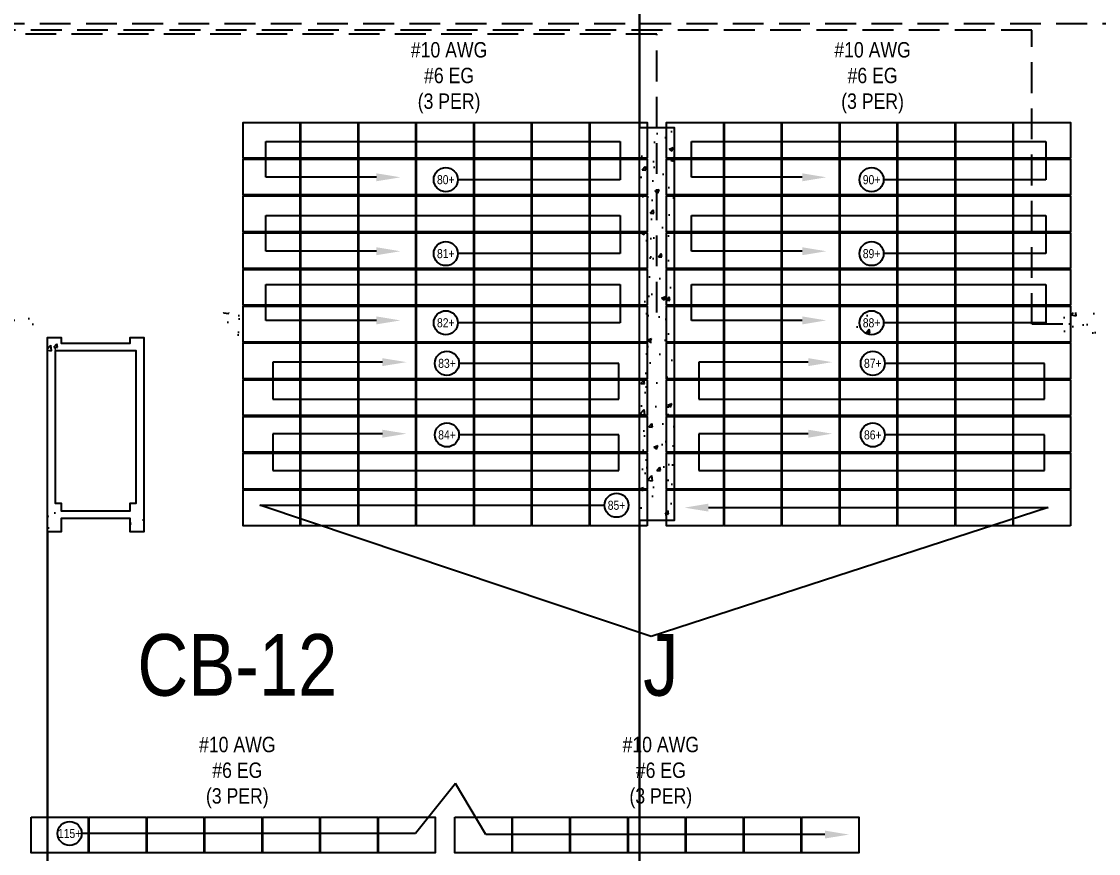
# Model space of a CAD drawing. Header units: inches. Extents: x 0.3 to 35.5, y 0.2 to 23.5.
# Drawn here: x 19.92 to 28.66, y 5.06 to 11.81 of the extents above; entities that cross this region are included whole.
import ezdxf
from ezdxf import colors
from ezdxf.entities.mleader import LeaderData, LeaderLine
from ezdxf.enums import TextEntityAlignment as Align
from ezdxf.math import Vec2, Vec3

# ---------------------------------------------------------------- set-up
doc = ezdxf.new("R2010")
doc.units = ezdxf.units.IN
doc.header["$MEASUREMENT"] = 0
doc.linetypes.add('HIDDEN', pattern=[0.375, 0.25, -0.125])
for name, color, linetype in [('772-1$0$A-AREA', 9, 'Continuous'), ('772-1$0$A-WALL-PATT', 8, 'Continuous'), ('A - Level 1', 7, 'Continuous'), ('AN - Text', 7, 'Continuous'), ('E-STRINGS', 62, 'Continuous'), ('MODULES', 1, 'Continuous')]:
    doc.layers.add(name, color=color, linetype=linetype)
doc.layers.add('E - Conduit', color=7, linetype='HIDDEN', lineweight=25)
doc.styles.add('Arial Narrow', font='ARIALN.TTF', dxfattribs={"height": 1})
doc.styles.add('Borrego 8th NO-ANNO', font='ARIALN.TTF')
doc.styles.get("Standard").update_dxf_attribs({"font": 'ARIAL.TTF'})
pattern_1 = [(50, (-7.09443, -6.13496), (0.3362157, -0.029415), [0.0351563, -0.3867188]), (355, (-7.09443, -6.13496), (-0.0650397, 0.35259), [0.028125, -0.309375]), (100.4514, (-7.06642, -6.1374), (0.2711763, 0.3231748), [0.0298782, -0.3286604]), (46.1842, (-7.09443, -6.0412), (0.5002692, -0.077587), [0.0527344, -0.580078]), (96.6356, (-7.05275, -6.0477), (0.438123, 0.456618), [0.044817, -0.4929905]), (351.1842, (-7.09443, -6.0412), (0.438123, 0.456618), [0.0421875, -0.4640625]), (21, (-7.04756, -6.06465), (0.2798002, -0.1887276), [0.0351563, -0.3867188]), (326, (-7.04756, -6.06465), (0.114054, 0.339914), [0.028125, -0.309375]), (71.4514, (-7.02424, -6.08038), (0.3938544, 0.1511862), [0.0298782, -0.3286604]), (37.5, (-7.09443, -6.13496), (0.00569993, 0.156044), [0, -0.305625, 0, -0.3140625, 0, -0.3105469]), (7.5, (-7.09443, -6.13496), (0.12331385, 0.1848805), [0, -0.1790625, 0, -0.29859375, 0, -0.1183594]), (327.5, (-7.19897, -6.13496), (0.25022927, -0.0105726), [0, -0.1171875, 0, -0.365625, 0, -0.4851563]), (317.5, (-7.24584, -6.13496), (0.2733685, 0.0469242), [0, -0.1523438, 0, -0.2428125, 0, -0.3445313])]

# ---------------------------------------------------------------- blocks, each defined once
blk = doc.blocks.new('_TagCircle')
at = {"layer": 'E-STRINGS', "linetype": 'ByBlock', "lineweight": -2}
blk.add_circle((0, 0), 0.125, dxfattribs=at)
at = {"layer": 'E-STRINGS', "style": 'Arial Narrow'}
blk.add_attdef('TAGNUMBER', text='', height=0.09375, dxfattribs=at).set_placement((0, -0.046875), align=Align.CENTER)
blk = doc.blocks.new('*E147')
at = {"layer": '772-1$0$A-WALL-PATT'}
h = blk.add_hatch(dxfattribs=at)
h.set_pattern_fill('AR-CONC', color=256, scale=0.046875, style=0)
h.set_pattern_definition([(50, (5.9374, 24.06752), (0.3362157, -0.029415), [0.0351563, -0.3867188]), (355, (5.9374, 24.06752), (-0.0650397, 0.35259), [0.028125, -0.309375]), (100.4514, (5.96543, 24.06507), (0.2711763, 0.323175), [0.029878, -0.3286604]), (46.1842, (5.9374, 24.16127), (0.500269, -0.077587), [0.052734, -0.580078]), (96.6356, (5.9791, 24.1548), (0.438123, 0.456618), [0.044817, -0.49299]), (351.1842, (5.9374, 24.16127), (0.438123, 0.456618), [0.042188, -0.464063]), (21, (5.98428, 24.13783), (0.2798002, -0.1887276), [0.0351563, -0.3867188]), (326, (5.9843, 24.13783), (0.114054, 0.339914), [0.028125, -0.309375]), (71.4514, (6.0076, 24.1221), (0.3938544, 0.151186), [0.029878, -0.3286604]), (37.5, (5.93741, 24.06752), (0.00569993, 0.156044), [0, -0.305625, 0, -0.3140625, 0, -0.3105469]), (7.5, (5.93741, 24.06752), (0.1233138, 0.1848805), [0, -0.1790625, 0, -0.2985938, 0, -0.1183594]), (327.5, (5.83288, 24.06752), (0.25022927, -0.0105726), [0, -0.1171875, 0, -0.365625, 0, -0.4851563]), (317.5, (5.786, 24.06752), (0.2733685, 0.0469242), [0, -0.1523438, 0, -0.2428125, 0, -0.3445313])])
h.paths.add_polyline_path([(23.6719, 7.2852), (23.9531, 7.2852), (23.9531, 10.4727), (23.6719, 10.4727)])
h = blk.add_hatch(dxfattribs=at)
h.set_pattern_fill('AR-CONC', color=256, scale=0.046875, style=0)
h.set_pattern_definition(pattern_1)
h.paths.add_polyline_path([(18.75, 8.7852), (18.75, 8.9727), (18.5625, 8.9727), (18.5625, 8.7852)])
h = blk.add_hatch(dxfattribs=at)
h.set_pattern_fill('AR-CONC', color=256, scale=0.046875, style=0)
h.set_pattern_definition(pattern_1)
h.paths.add_polyline_path([(20.4688, 8.7852), (20.4688, 8.9727), (20.2813, 8.9727), (20.2813, 8.7852)])
h = blk.add_hatch(dxfattribs=at)
h.set_pattern_fill('AR-CONC', color=256, scale=0.046875, style=0)
h.set_pattern_definition(pattern_1)
h.paths.add_polyline_path([(22.1875, 8.7852), (22.1875, 8.9727), (22, 8.9727), (22, 8.7852)])
h = blk.add_hatch(dxfattribs=at)
h.set_pattern_fill('AR-CONC', color=256, scale=0.046875, style=0)
h.set_pattern_definition(pattern_1)
h.paths.add_polyline_path([(25.625, 8.7852), (25.625, 8.9727), (25.4375, 8.9727), (25.4375, 8.7852)])
h = blk.add_hatch(dxfattribs=at)
h.set_pattern_fill('AR-CONC', color=256, scale=0.046875, style=0)
h.set_pattern_definition(pattern_1)
h.paths.add_polyline_path([(27.3906, 8.7852), (27.3906, 8.9727), (27.1094, 8.9727), (27.1094, 8.7852)])
h = blk.add_hatch(dxfattribs=at)
h.set_pattern_fill('AR-CONC', color=256, scale=0.046875, style=0)
h.set_pattern_definition(pattern_1)
h.paths.add_polyline_path([(18.8672, 8.7696), (18.8672, 8.6602), (18.9766, 8.6602), (18.9766, 8.7696)])
h = blk.add_hatch(dxfattribs=at)
h.set_pattern_fill('AR-CONC', color=256, scale=0.046875, style=0)
h.set_pattern_definition(pattern_1)
h.paths.add_polyline_path([(18.8672, 7.1914), (18.8672, 7.4258), (18.9766, 7.4258), (18.9766, 7.1914)])
h.paths.add_polyline_path([(19.5391, 7.1914), (19.5391, 7.4258), (19.6484, 7.4258), (19.6484, 7.1914)])
at = {"layer": '772-1$0$A-AREA', "elevation": 0}
for points in [[(15.5938, 14.5352), (15.5938, 3.1602), (18.8672, 3.1602), (18.8672, 8.7696), (18.9766, 8.7696), (18.9766, 8.7227), (19.5391, 8.7227), (19.5391, 8.7696), (19.6484, 8.7696), (19.6484, 7.1914), (19.5391, 7.1914), (19.5391, 7.3008), (18.9766, 7.3008), (18.9766, 7.1914), (18.8672, 7.1914), (18.8672, 3.1602), (23.6719, 3.1602), (23.6718, 20.2227), (18.1488, 20.2227), (17.6566, 14.5977), (22.2109, 14.5977), (22.2109, 14.4102), (16.8203, 14.4102), (16.8203, 14.5352)], [(19.5859, 8.6524), (19.5859, 8.6602), (18.9297, 8.6602), (18.9297, 7.4258), (18.9766, 7.4258), (18.9766, 7.3633), (19.5391, 7.3633), (19.5391, 7.4258), (19.5859, 7.4258)]]:
    blk.add_lwpolyline(points, close=True, dxfattribs=at)
blk.add_lwpolyline([(23.6718, 12.9102), (23.6719, 10.4727), (23.9531, 10.4727), (23.9531, 7.2852), (23.6719, 7.2852), (23.6719, 3.1602), (27.1328, 3.1602), (27.1328, 3.3477), (27.3672, 3.3477), (27.3672, 3.1524), (28.1094, 3.1524)], dxfattribs=at)

msp = doc.modelspace()

# ---------------------------------------------------------------- linework, layer by layer
at = {"layer": 'E - Conduit'}
for p, q in [((28.1224, 11.7416, 0), (8.3412, 11.7416, 0)), ((32.6946, 11.7938), (8.3874, 11.7938)), ((28.1224, 9.3567, 0), (28.1224, 11.7416, 0)), ((25.0773, 11.7081, 0), (8.311, 11.7081, 0)), ((25.0773, 9.4505, 0), (25.0773, 11.7081, 0)), ((28.3742, 9.3567, 0), (28.1224, 9.3567, 0))]:
    msp.add_line(p, q, dxfattribs=at)
at = {"layer": 'MODULES', "elevation": 0}
for points in [[(22.1808, 10.7025), (21.7191, 10.7025), (21.7191, 10.9929), (22.1808, 10.9929)], [(22.6503, 10.7025), (22.1886, 10.7025), (22.1886, 10.9929), (22.6503, 10.9929)], [(23.1199, 10.7025), (22.6581, 10.7025), (22.6581, 10.9929), (23.1199, 10.9929)], [(23.5894, 10.7025), (23.1277, 10.7025), (23.1277, 10.9929), (23.5894, 10.9929)], [(24.0589, 10.7025), (23.5972, 10.7025), (23.5972, 10.9929), (24.0589, 10.9929)], [(24.5285, 10.7025), (24.0667, 10.7025), (24.0667, 10.9929), (24.5285, 10.9929)], [(24.998, 10.7025), (24.5363, 10.7025), (24.5363, 10.9929), (24.998, 10.9929)], [(25.6183, 10.7025), (25.1566, 10.7025), (25.1566, 10.9929), (25.6183, 10.9929)], [(26.0878, 10.7025), (25.6261, 10.7025), (25.6261, 10.9929), (26.0878, 10.9929)], [(26.5574, 10.7025), (26.0956, 10.7025), (26.0956, 10.9929), (26.5574, 10.9929)], [(27.0269, 10.7025), (26.5652, 10.7025), (26.5652, 10.9929), (27.0269, 10.9929)], [(27.4964, 10.7025), (27.0347, 10.7025), (27.0347, 10.9929), (27.4964, 10.9929)], [(27.966, 10.7025), (27.5042, 10.7025), (27.5042, 10.9929), (27.966, 10.9929)], [(28.4355, 10.7025), (27.9738, 10.7025), (27.9738, 10.9929), (28.4355, 10.9929)], [(22.1808, 10.4043), (21.7191, 10.4043), (21.7191, 10.6947), (22.1808, 10.6947)], [(22.6503, 10.4043), (22.1886, 10.4043), (22.1886, 10.6947), (22.6503, 10.6947)], [(23.1199, 10.4043), (22.6581, 10.4043), (22.6581, 10.6947), (23.1199, 10.6947)], [(23.5894, 10.4043), (23.1277, 10.4043), (23.1277, 10.6947), (23.5894, 10.6947)], [(24.0589, 10.4043), (23.5972, 10.4043), (23.5972, 10.6947), (24.0589, 10.6947)], [(24.5285, 10.4043), (24.0667, 10.4043), (24.0667, 10.6947), (24.5285, 10.6947)], [(24.998, 10.4043), (24.5363, 10.4043), (24.5363, 10.6947), (24.998, 10.6947)], [(25.6183, 10.4043), (25.1566, 10.4043), (25.1566, 10.6947), (25.6183, 10.6947)], [(26.0878, 10.4043), (25.6261, 10.4043), (25.6261, 10.6947), (26.0878, 10.6947)], [(26.5574, 10.4043), (26.0956, 10.4043), (26.0956, 10.6947), (26.5574, 10.6947)], [(27.0269, 10.4043), (26.5652, 10.4043), (26.5652, 10.6947), (27.0269, 10.6947)], [(27.4964, 10.4043), (27.0347, 10.4043), (27.0347, 10.6947), (27.4964, 10.6947)], [(27.966, 10.4043), (27.5042, 10.4043), (27.5042, 10.6947), (27.966, 10.6947)], [(28.4355, 10.4043), (27.9738, 10.4043), (27.9738, 10.6947), (28.4355, 10.6947)], [(22.1808, 10.1061), (21.7191, 10.1061), (21.7191, 10.3965), (22.1808, 10.3965)], [(22.6503, 10.1061), (22.1886, 10.1061), (22.1886, 10.3965), (22.6503, 10.3965)], [(23.1199, 10.1061), (22.6581, 10.1061), (22.6581, 10.3965), (23.1199, 10.3965)], [(23.5894, 10.1061), (23.1277, 10.1061), (23.1277, 10.3965), (23.5894, 10.3965)], [(24.0589, 10.1061), (23.5972, 10.1061), (23.5972, 10.3965), (24.0589, 10.3965)], [(24.5285, 10.1061), (24.0667, 10.1061), (24.0667, 10.3965), (24.5285, 10.3965)], [(24.998, 10.1061), (24.5363, 10.1061), (24.5363, 10.3965), (24.998, 10.3965)], [(25.6183, 10.1061), (25.1566, 10.1061), (25.1566, 10.3965), (25.6183, 10.3965)], [(26.0878, 10.1061), (25.6261, 10.1061), (25.6261, 10.3965), (26.0878, 10.3965)], [(26.5574, 10.1061), (26.0956, 10.1061), (26.0956, 10.3965), (26.5574, 10.3965)], [(27.0269, 10.1061), (26.5652, 10.1061), (26.5652, 10.3965), (27.0269, 10.3965)], [(27.4964, 10.1061), (27.0347, 10.1061), (27.0347, 10.3965), (27.4964, 10.3965)], [(27.966, 10.1061), (27.5042, 10.1061), (27.5042, 10.3965), (27.966, 10.3965)], [(28.4355, 10.1061), (27.9738, 10.1061), (27.9738, 10.3965), (28.4355, 10.3965)], [(22.1808, 9.8079), (21.7191, 9.8079), (21.7191, 10.0983), (22.1808, 10.0983)], [(22.6503, 9.8079), (22.1886, 9.8079), (22.1886, 10.0983), (22.6503, 10.0983)], [(23.1199, 9.8079), (22.6581, 9.8079), (22.6581, 10.0983), (23.1199, 10.0983)], [(23.5894, 9.8079), (23.1277, 9.8079), (23.1277, 10.0983), (23.5894, 10.0983)], [(24.0589, 9.8079), (23.5972, 9.8079), (23.5972, 10.0983), (24.0589, 10.0983)], [(24.5285, 9.8079), (24.0667, 9.8079), (24.0667, 10.0983), (24.5285, 10.0983)], [(24.998, 9.8079), (24.5363, 9.8079), (24.5363, 10.0983), (24.998, 10.0983)], [(25.6183, 9.8079), (25.1566, 9.8079), (25.1566, 10.0983), (25.6183, 10.0983)], [(26.0878, 9.8079), (25.6261, 9.8079), (25.6261, 10.0983), (26.0878, 10.0983)], [(26.5574, 9.8079), (26.0956, 9.8079), (26.0956, 10.0983), (26.5574, 10.0983)], [(27.0269, 9.8079), (26.5652, 9.8079), (26.5652, 10.0983), (27.0269, 10.0983)], [(27.4964, 9.8079), (27.0347, 9.8079), (27.0347, 10.0983), (27.4964, 10.0983)], [(27.966, 9.8079), (27.5042, 9.8079), (27.5042, 10.0983), (27.966, 10.0983)], [(28.4355, 9.8079), (27.9738, 9.8079), (27.9738, 10.0983), (28.4355, 10.0983)], [(22.1808, 9.5097), (21.7191, 9.5097), (21.7191, 9.8001), (22.1808, 9.8001)], [(22.6503, 9.5097), (22.1886, 9.5097), (22.1886, 9.8001), (22.6503, 9.8001)], [(23.1199, 9.5097), (22.6581, 9.5097), (22.6581, 9.8001), (23.1199, 9.8001)], [(23.5894, 9.5097), (23.1277, 9.5097), (23.1277, 9.8001), (23.5894, 9.8001)], [(24.0589, 9.5097), (23.5972, 9.5097), (23.5972, 9.8001), (24.0589, 9.8001)], [(24.5285, 9.5097), (24.0667, 9.5097), (24.0667, 9.8001), (24.5285, 9.8001)], [(24.998, 9.5097), (24.5363, 9.5097), (24.5363, 9.8001), (24.998, 9.8001)], [(25.6183, 9.5097), (25.1566, 9.5097), (25.1566, 9.8001), (25.6183, 9.8001)], [(26.0878, 9.5097), (25.6261, 9.5097), (25.6261, 9.8001), (26.0878, 9.8001)], [(26.5574, 9.5097), (26.0956, 9.5097), (26.0956, 9.8001), (26.5574, 9.8001)], [(27.0269, 9.5097), (26.5652, 9.5097), (26.5652, 9.8001), (27.0269, 9.8001)], [(27.4964, 9.5097), (27.0347, 9.5097), (27.0347, 9.8001), (27.4964, 9.8001)], [(27.966, 9.5097), (27.5042, 9.5097), (27.5042, 9.8001), (27.966, 9.8001)], [(28.4355, 9.5097), (27.9738, 9.5097), (27.9738, 9.8001), (28.4355, 9.8001)], [(22.1808, 9.2115), (21.7191, 9.2115), (21.7191, 9.5019), (22.1808, 9.5019)], [(22.6503, 9.2115), (22.1886, 9.2115), (22.1886, 9.5019), (22.6503, 9.5019)], [(23.1199, 9.2115), (22.6581, 9.2115), (22.6581, 9.5019), (23.1199, 9.5019)], [(23.5894, 9.2115), (23.1277, 9.2115), (23.1277, 9.5019), (23.5894, 9.5019)], [(24.0589, 9.2115), (23.5972, 9.2115), (23.5972, 9.5019), (24.0589, 9.5019)], [(24.5285, 9.2115), (24.0667, 9.2115), (24.0667, 9.5019), (24.5285, 9.5019)], [(24.998, 9.2115), (24.5363, 9.2115), (24.5363, 9.5019), (24.998, 9.5019)], [(25.6183, 9.2115), (25.1566, 9.2115), (25.1566, 9.5019), (25.6183, 9.5019)], [(26.0878, 9.2115), (25.6261, 9.2115), (25.6261, 9.5019), (26.0878, 9.5019)], [(26.5574, 9.2115), (26.0956, 9.2115), (26.0956, 9.5019), (26.5574, 9.5019)], [(27.0269, 9.2115), (26.5652, 9.2115), (26.5652, 9.5019), (27.0269, 9.5019)], [(27.4964, 9.2115), (27.0347, 9.2115), (27.0347, 9.5019), (27.4964, 9.5019)], [(27.966, 9.2115), (27.5042, 9.2115), (27.5042, 9.5019), (27.966, 9.5019)], [(28.4355, 9.2115), (27.9738, 9.2115), (27.9738, 9.5019), (28.4355, 9.5019)], [(22.1808, 8.9134), (21.7191, 8.9134), (21.7191, 9.2037), (22.1808, 9.2037)], [(22.6503, 8.9134), (22.1886, 8.9134), (22.1886, 9.2037), (22.6503, 9.2037)], [(23.1199, 8.9134), (22.6581, 8.9134), (22.6581, 9.2037), (23.1199, 9.2037)], [(23.5894, 8.9134), (23.1277, 8.9134), (23.1277, 9.2037), (23.5894, 9.2037)], [(24.0589, 8.9134), (23.5972, 8.9134), (23.5972, 9.2037), (24.0589, 9.2037)], [(24.5285, 8.9134), (24.0667, 8.9134), (24.0667, 9.2037), (24.5285, 9.2037)], [(24.998, 8.9134), (24.5363, 8.9134), (24.5363, 9.2037), (24.998, 9.2037)], [(25.6183, 8.9134), (25.1566, 8.9134), (25.1566, 9.2037), (25.6183, 9.2037)], [(26.0878, 8.9134), (25.6261, 8.9134), (25.6261, 9.2037), (26.0878, 9.2037)], [(26.5574, 8.9134), (26.0956, 8.9134), (26.0956, 9.2037), (26.5574, 9.2037)], [(27.0269, 8.9134), (26.5652, 8.9134), (26.5652, 9.2037), (27.0269, 9.2037)], [(27.4964, 8.9134), (27.0347, 8.9134), (27.0347, 9.2037), (27.4964, 9.2037)], [(27.966, 8.9134), (27.5042, 8.9134), (27.5042, 9.2037), (27.966, 9.2037)], [(28.4355, 8.9134), (27.9738, 8.9134), (27.9738, 9.2037), (28.4355, 9.2037)], [(22.1808, 8.6152), (21.7191, 8.6152), (21.7191, 8.9055), (22.1808, 8.9055)], [(22.6503, 8.6152), (22.1886, 8.6152), (22.1886, 8.9055), (22.6503, 8.9055)], [(23.1199, 8.6152), (22.6581, 8.6152), (22.6581, 8.9055), (23.1199, 8.9055)], [(23.5894, 8.6152), (23.1277, 8.6152), (23.1277, 8.9055), (23.5894, 8.9055)], [(24.0589, 8.6152), (23.5972, 8.6152), (23.5972, 8.9055), (24.0589, 8.9055)], [(24.5285, 8.6152), (24.0667, 8.6152), (24.0667, 8.9055), (24.5285, 8.9055)], [(24.998, 8.6152), (24.5363, 8.6152), (24.5363, 8.9055), (24.998, 8.9055)], [(25.6183, 8.6152), (25.1566, 8.6152), (25.1566, 8.9055), (25.6183, 8.9055)], [(26.0878, 8.6152), (25.6261, 8.6152), (25.6261, 8.9055), (26.0878, 8.9055)], [(26.5574, 8.6152), (26.0956, 8.6152), (26.0956, 8.9055), (26.5574, 8.9055)], [(27.0269, 8.6152), (26.5652, 8.6152), (26.5652, 8.9055), (27.0269, 8.9055)], [(27.4964, 8.6152), (27.0347, 8.6152), (27.0347, 8.9055), (27.4964, 8.9055)], [(27.966, 8.6152), (27.5042, 8.6152), (27.5042, 8.9055), (27.966, 8.9055)], [(28.4355, 8.6152), (27.9738, 8.6152), (27.9738, 8.9055), (28.4355, 8.9055)], [(22.1808, 8.317), (21.7191, 8.317), (21.7191, 8.6074), (22.1808, 8.6074)], [(22.6503, 8.317), (22.1886, 8.317), (22.1886, 8.6074), (22.6503, 8.6074)], [(23.1199, 8.317), (22.6581, 8.317), (22.6581, 8.6074), (23.1199, 8.6074)], [(23.5894, 8.317), (23.1277, 8.317), (23.1277, 8.6074), (23.5894, 8.6074)], [(24.0589, 8.317), (23.5972, 8.317), (23.5972, 8.6074), (24.0589, 8.6074)], [(24.5285, 8.317), (24.0667, 8.317), (24.0667, 8.6074), (24.5285, 8.6074)], [(24.998, 8.317), (24.5363, 8.317), (24.5363, 8.6074), (24.998, 8.6074)], [(25.6183, 8.317), (25.1566, 8.317), (25.1566, 8.6074), (25.6183, 8.6074)], [(26.0878, 8.317), (25.6261, 8.317), (25.6261, 8.6074), (26.0878, 8.6074)], [(26.5574, 8.317), (26.0956, 8.317), (26.0956, 8.6074), (26.5574, 8.6074)], [(27.0269, 8.317), (26.5652, 8.317), (26.5652, 8.6074), (27.0269, 8.6074)], [(27.4964, 8.317), (27.0347, 8.317), (27.0347, 8.6074), (27.4964, 8.6074)], [(27.966, 8.317), (27.5042, 8.317), (27.5042, 8.6074), (27.966, 8.6074)], [(28.4355, 8.317), (27.9738, 8.317), (27.9738, 8.6074), (28.4355, 8.6074)], [(22.1808, 8.0188), (21.7191, 8.0188), (21.7191, 8.3092), (22.1808, 8.3092)], [(22.6503, 8.0188), (22.1886, 8.0188), (22.1886, 8.3092), (22.6503, 8.3092)], [(23.1199, 8.0188), (22.6581, 8.0188), (22.6581, 8.3092), (23.1199, 8.3092)], [(23.5894, 8.0188), (23.1277, 8.0188), (23.1277, 8.3092), (23.5894, 8.3092)], [(24.0589, 8.0188), (23.5972, 8.0188), (23.5972, 8.3092), (24.0589, 8.3092)], [(24.5285, 8.0188), (24.0667, 8.0188), (24.0667, 8.3092), (24.5285, 8.3092)], [(24.998, 8.0188), (24.5363, 8.0188), (24.5363, 8.3092), (24.998, 8.3092)], [(25.6183, 8.0188), (25.1566, 8.0188), (25.1566, 8.3092), (25.6183, 8.3092)], [(26.0878, 8.0188), (25.6261, 8.0188), (25.6261, 8.3092), (26.0878, 8.3092)], [(26.5574, 8.0188), (26.0956, 8.0188), (26.0956, 8.3092), (26.5574, 8.3092)], [(27.0269, 8.0188), (26.5652, 8.0188), (26.5652, 8.3092), (27.0269, 8.3092)], [(27.4964, 8.0188), (27.0347, 8.0188), (27.0347, 8.3092), (27.4964, 8.3092)], [(27.966, 8.0188), (27.5042, 8.0188), (27.5042, 8.3092), (27.966, 8.3092)], [(28.4355, 8.0188), (27.9738, 8.0188), (27.9738, 8.3092), (28.4355, 8.3092)], [(22.1808, 7.7206), (21.7191, 7.7206), (21.7191, 8.011), (22.1808, 8.011)], [(22.6503, 7.7206), (22.1886, 7.7206), (22.1886, 8.011), (22.6503, 8.011)], [(23.1199, 7.7206), (22.6581, 7.7206), (22.6581, 8.011), (23.1199, 8.011)], [(23.5894, 7.7206), (23.1277, 7.7206), (23.1277, 8.011), (23.5894, 8.011)], [(24.0589, 7.7206), (23.5972, 7.7206), (23.5972, 8.011), (24.0589, 8.011)], [(24.5285, 7.7206), (24.0667, 7.7206), (24.0667, 8.011), (24.5285, 8.011)], [(24.998, 7.7206), (24.5363, 7.7206), (24.5363, 8.011), (24.998, 8.011)], [(25.6183, 7.7206), (25.1566, 7.7206), (25.1566, 8.011), (25.6183, 8.011)], [(26.0878, 7.7206), (25.6261, 7.7206), (25.6261, 8.011), (26.0878, 8.011)], [(26.5574, 7.7206), (26.0956, 7.7206), (26.0956, 8.011), (26.5574, 8.011)], [(27.0269, 7.7206), (26.5652, 7.7206), (26.5652, 8.011), (27.0269, 8.011)], [(27.4964, 7.7206), (27.0347, 7.7206), (27.0347, 8.011), (27.4964, 8.011)], [(27.966, 7.7206), (27.5042, 7.7206), (27.5042, 8.011), (27.966, 8.011)], [(28.4355, 7.7206), (27.9738, 7.7206), (27.9738, 8.011), (28.4355, 8.011)]]:
    msp.add_lwpolyline(points, close=True, dxfattribs=at)
at = {"layer": 'MODULES'}
for points in [[(20.0003, 5.3561), (20.4621, 5.3561), (20.4621, 5.0658), (20.0003, 5.0658)], [(20.4699, 5.3561), (20.9316, 5.3561), (20.9316, 5.0658), (20.4699, 5.0658)], [(20.9394, 5.3561), (21.4011, 5.3561), (21.4011, 5.0658), (20.9394, 5.0658)], [(21.4089, 5.3561), (21.8706, 5.3561), (21.8706, 5.0658), (21.4089, 5.0658)], [(21.8785, 5.3561), (22.3402, 5.3561), (22.3402, 5.0658), (21.8785, 5.0658)], [(22.348, 5.3561), (22.8097, 5.3561), (22.8097, 5.0658), (22.348, 5.0658)], [(22.8175, 5.3561), (23.2792, 5.3561), (23.2792, 5.0658), (22.8175, 5.0658)], [(23.4378, 5.3561), (23.8996, 5.3561), (23.8996, 5.0658), (23.4378, 5.0658)], [(23.9074, 5.3561), (24.3691, 5.3561), (24.3691, 5.0658), (23.9074, 5.0658)], [(24.3769, 5.3561), (24.8386, 5.3561), (24.8386, 5.0658), (24.3769, 5.0658)], [(24.8464, 5.3561), (25.3081, 5.3561), (25.3081, 5.0658), (24.8464, 5.0658)], [(25.316, 5.3561), (25.7777, 5.3561), (25.7777, 5.0658), (25.316, 5.0658)], [(25.7855, 5.3561), (26.2472, 5.3561), (26.2472, 5.0658), (25.7855, 5.0658)], [(26.255, 5.3561), (26.7167, 5.3561), (26.7167, 5.0658), (26.255, 5.0658)]]:
    msp.add_lwpolyline(points, close=True, dxfattribs=at)

# ---------------------------------------------------------------- block references
at = {"layer": 'A - Level 1', "color": 7}
msp.add_blockref('*E147', (1.2648, 0.4792, 0), dxfattribs=at)

# ---------------------------------------------------------------- texts
at = {"layer": 'AN - Text', "char_height": 0.125, "width": 2.751937, "attachment_point": 5, "style": 'Borrego 8th NO-ANNO'}
for s, insert in [('{\\H4x;CB-10}\\P#10 AWG\\P#6 EG\\P(3 PER)', (23.3912, 11.7719)), ('{\\H4x;P}\\P#10 AWG\\P#6 EG\\P(3 PER)', (26.8287, 11.7719)), ('{\\H4x;CB-12}\\P#10 AWG\\P#6 EG\\P(3 PER)', (21.6724, 6.1352)), ('{\\H4x;J}\\P#10 AWG\\P#6 EG\\P(3 PER)', (25.1099, 6.1352))]:
    msp.add_mtext(s, dxfattribs=dict(at, insert=insert))

# ---------------------------------------------------------------- leaders
at = {"layer": 'E-STRINGS'}
ml = msp.add_multileader_block('Standard', dxfattribs=at)
ml.set_content('_TagCircle', color=256, scale=0.78125)
ml.set_attribute('TAGNUMBER', '80+', width=0)
ml.set_leader_properties(color=256, linetype='ByLayer', lineweight=-1)
ml.build(insert=Vec2(0, 0))
ml.multileader.update_dxf_attribs({"has_dogleg": 0, "has_text_frame": 1, "text_right_attachment_type": 6, "dogleg_length": 0, "arrow_head_size": 0.1953, "scale": 100})
ctx = ml.context
ctx.base_point, ctx.scale, ctx.char_height, ctx.arrow_head_size, ctx.landing_gap_size, ctx.plane_origin = Vec3(23.2668, 10.5285), 100, 14.0625, 0.1953, 4.6875, Vec3(22.9974, 10.5478)
ctx.right_attachment = 6
notes = []
notes.append((ctx, [(0, (1, 1, 0), (23.4621, 10.5285), (-1, 0), 0, [(0, [(22.9974, 10.5478), (21.9034, 10.5478), (21.9034, 10.8381), (24.7787, 10.8381), (24.7787, 10.5285)], 0, [])])]))
ctx.block.insert = Vec3(23.3644, 10.5285)
ml = msp.add_multileader_block('Standard', dxfattribs=at)
ml.set_content('_TagCircle', color=256, scale=0.78125)
ml.set_attribute('TAGNUMBER', '90+', width=0)
ml.set_leader_properties(color=256, linetype='ByLayer', lineweight=-1)
ml.build(insert=Vec2(0, 0))
ml.multileader.update_dxf_attribs({"has_dogleg": 0, "has_text_frame": 1, "text_right_attachment_type": 6, "dogleg_length": 0, "arrow_head_size": 0.1953, "scale": 100})
ctx = ml.context
ctx.base_point, ctx.scale, ctx.char_height, ctx.arrow_head_size, ctx.landing_gap_size, ctx.plane_origin = Vec3(26.723, 10.5285), 100, 14.0625, 0.1953, 4.6875, Vec3(26.4536, 10.5478)
ctx.right_attachment = 6
notes.append((ctx, [(0, (1, 1, 0), (26.9183, 10.5285), (-1, 0), 0, [(0, [(26.4536, 10.5478), (25.3596, 10.5478), (25.3596, 10.8381), (28.2349, 10.8381), (28.2349, 10.5285)], 0, [])])]))
ctx.block.insert = Vec3(26.8206, 10.5285)
ml = msp.add_multileader_block('Standard', dxfattribs=at)
ml.set_content('_TagCircle', color=256, scale=0.78125)
ml.set_attribute('TAGNUMBER', '81+', width=0)
ml.set_leader_properties(color=256, linetype='ByLayer', lineweight=-1)
ml.build(insert=Vec2(0, 0))
ml.multileader.update_dxf_attribs({"has_dogleg": 0, "has_text_frame": 1, "text_right_attachment_type": 6, "dogleg_length": 0, "arrow_head_size": 0.1953, "scale": 100})
ctx = ml.context
ctx.base_point, ctx.scale, ctx.char_height, ctx.arrow_head_size, ctx.landing_gap_size, ctx.plane_origin = Vec3(23.2668, 9.9286), 100, 14.0625, 0.1953, 4.6875, Vec3(22.9974, 9.9479)
ctx.right_attachment = 6
notes.append((ctx, [(0, (1, 1, 0), (23.4621, 9.9286), (-1, 0), 0, [(0, [(22.9974, 9.9479), (21.9034, 9.9479), (21.9034, 10.2382), (24.7787, 10.2382), (24.7787, 9.9286)], 0, [])])]))
ctx.block.insert = Vec3(23.3644, 9.9286)
ml = msp.add_multileader_block('Standard', dxfattribs=at)
ml.set_content('_TagCircle', color=256, scale=0.78125)
ml.set_attribute('TAGNUMBER', '89+', width=0)
ml.set_leader_properties(color=256, linetype='ByLayer', lineweight=-1)
ml.build(insert=Vec2(0, 0))
ml.multileader.update_dxf_attribs({"has_dogleg": 0, "has_text_frame": 1, "text_right_attachment_type": 6, "dogleg_length": 0, "arrow_head_size": 0.1953, "scale": 100})
ctx = ml.context
ctx.base_point, ctx.scale, ctx.char_height, ctx.arrow_head_size, ctx.landing_gap_size, ctx.plane_origin = Vec3(26.723, 9.9286), 100, 14.0625, 0.1953, 4.6875, Vec3(26.4536, 9.9479)
ctx.right_attachment = 6
notes.append((ctx, [(0, (1, 1, 0), (26.9183, 9.9286), (-1, 0), 0, [(0, [(26.4536, 9.9479), (25.3596, 9.9479), (25.3596, 10.2382), (28.2349, 10.2382), (28.2349, 9.9286)], 0, [])])]))
ctx.block.insert = Vec3(26.8206, 9.9286)
ml = msp.add_multileader_block('Standard', dxfattribs=at)
ml.set_content('_TagCircle', color=256, scale=0.78125)
ml.set_attribute('TAGNUMBER', '82+', width=0)
ml.set_leader_properties(color=256, linetype='ByLayer', lineweight=-1)
ml.build(insert=Vec2(0, 0))
ml.multileader.update_dxf_attribs({"has_dogleg": 0, "has_text_frame": 1, "text_right_attachment_type": 6, "dogleg_length": 0, "arrow_head_size": 0.1953, "scale": 100})
ctx = ml.context
ctx.base_point, ctx.scale, ctx.char_height, ctx.arrow_head_size, ctx.landing_gap_size, ctx.plane_origin = Vec3(23.2668, 9.3674), 100, 14.0625, 0.1953, 4.6875, Vec3(22.9974, 9.3867)
ctx.right_attachment = 6
notes.append((ctx, [(0, (1, 1, 0), (23.4621, 9.3674), (-1, 0), 0, [(0, [(22.9974, 9.3867), (21.9034, 9.3867), (21.9034, 9.677), (24.7787, 9.677), (24.7787, 9.3674)], 0, [])])]))
ctx.block.insert = Vec3(23.3644, 9.3674)
ml = msp.add_multileader_block('Standard', dxfattribs=at)
ml.set_content('_TagCircle', color=256, scale=0.78125)
ml.set_attribute('TAGNUMBER', '88+', width=0)
ml.set_leader_properties(color=256, linetype='ByLayer', lineweight=-1)
ml.build(insert=Vec2(0, 0))
ml.multileader.update_dxf_attribs({"has_dogleg": 0, "has_text_frame": 1, "text_right_attachment_type": 6, "dogleg_length": 0, "arrow_head_size": 0.1953, "scale": 100})
ctx = ml.context
ctx.base_point, ctx.scale, ctx.char_height, ctx.arrow_head_size, ctx.landing_gap_size, ctx.plane_origin = Vec3(26.723, 9.3674), 100, 14.0625, 0.1953, 4.6875, Vec3(26.4536, 9.3867)
ctx.right_attachment = 6
notes.append((ctx, [(0, (1, 1, 0), (26.9183, 9.3674), (-1, 0), 0, [(0, [(26.4536, 9.3867), (25.3596, 9.3867), (25.3596, 9.677), (28.2349, 9.677), (28.2349, 9.3674)], 0, [])])]))
ctx.block.insert = Vec3(26.8206, 9.3674)
ml = msp.add_multileader_block('Standard', dxfattribs=at)
ml.set_content('_TagCircle', color=256, scale=0.78125)
ml.set_attribute('TAGNUMBER', '83+', width=0)
ml.set_leader_properties(color=256, linetype='ByLayer', lineweight=-1)
ml.build(insert=Vec2(0, 0))
ml.multileader.update_dxf_attribs({"has_dogleg": 0, "has_text_frame": 1, "text_right_attachment_type": 6, "dogleg_length": 0, "arrow_head_size": 0.1953, "scale": 100})
ctx = ml.context
ctx.base_point, ctx.scale, ctx.char_height, ctx.arrow_head_size, ctx.landing_gap_size, ctx.plane_origin = Vec3(23.2765, 9.0384), 100, 14.0625, 0.1953, 4.6875, Vec3(23.0458, 9.0481)
ctx.right_attachment = 6
notes.append((ctx, [(0, (1, 1, 0), (23.4718, 9.0384), (-1, 0), 0, [(0, [(23.0458, 9.0481), (21.9615, 9.0481), (21.9615, 8.7481), (24.769, 8.7481), (24.769, 9.0384)], 0, [])])]))
ctx.block.insert = Vec3(23.3741, 9.0384)
ml = msp.add_multileader_block('Standard', dxfattribs=at)
ml.set_content('_TagCircle', color=256, scale=0.78125)
ml.set_attribute('TAGNUMBER', '87+', width=0)
ml.set_leader_properties(color=256, linetype='ByLayer', lineweight=-1)
ml.build(insert=Vec2(0, 0))
ml.multileader.update_dxf_attribs({"has_dogleg": 0, "has_text_frame": 1, "text_right_attachment_type": 6, "dogleg_length": 0, "arrow_head_size": 0.1953, "scale": 100})
ctx = ml.context
ctx.base_point, ctx.scale, ctx.char_height, ctx.arrow_head_size, ctx.landing_gap_size, ctx.plane_origin = Vec3(26.7326, 9.0384), 100, 14.0625, 0.1953, 4.6875, Vec3(26.502, 9.0481)
ctx.right_attachment = 6
notes.append((ctx, [(0, (1, 1, 0), (26.9279, 9.0384), (-1, 0), 0, [(0, [(26.502, 9.0481), (25.4177, 9.0481), (25.4177, 8.7481), (28.2252, 8.7481), (28.2252, 9.0384)], 0, [])])]))
ctx.block.insert = Vec3(26.8303, 9.0384)
ml = msp.add_multileader_block('Standard', dxfattribs=at)
ml.set_content('_TagCircle', color=256, scale=0.78125)
ml.set_attribute('TAGNUMBER', '84+', width=0)
ml.set_leader_properties(color=256, linetype='ByLayer', lineweight=-1)
ml.build(insert=Vec2(0, 0))
ml.multileader.update_dxf_attribs({"has_dogleg": 0, "has_text_frame": 1, "text_right_attachment_type": 6, "dogleg_length": 0, "arrow_head_size": 0.1953, "scale": 100})
ctx = ml.context
ctx.base_point, ctx.scale, ctx.char_height, ctx.arrow_head_size, ctx.landing_gap_size, ctx.plane_origin = Vec3(23.2765, 8.4579), 100, 14.0625, 0.1953, 4.6875, Vec3(23.0458, 8.4675)
ctx.right_attachment = 6
notes.append((ctx, [(0, (1, 1, 0), (23.4718, 8.4579), (-1, 0), 0, [(0, [(23.0458, 8.4675), (21.9615, 8.4675), (21.9615, 8.1676), (24.769, 8.1676), (24.769, 8.4579)], 0, [])])]))
ctx.block.insert = Vec3(23.3741, 8.4579)
ml = msp.add_multileader_block('Standard', dxfattribs=at)
ml.set_content('_TagCircle', color=256, scale=0.78125)
ml.set_attribute('TAGNUMBER', '86+', width=0)
ml.set_leader_properties(color=256, linetype='ByLayer', lineweight=-1)
ml.build(insert=Vec2(0, 0))
ml.multileader.update_dxf_attribs({"has_dogleg": 0, "has_text_frame": 1, "text_right_attachment_type": 6, "dogleg_length": 0, "arrow_head_size": 0.1953, "scale": 100})
ctx = ml.context
ctx.base_point, ctx.scale, ctx.char_height, ctx.arrow_head_size, ctx.landing_gap_size, ctx.plane_origin = Vec3(26.7326, 8.4579), 100, 14.0625, 0.1953, 4.6875, Vec3(26.502, 8.4675)
ctx.right_attachment = 6
notes.append((ctx, [(0, (1, 1, 0), (26.9279, 8.4579), (-1, 0), 0, [(0, [(26.502, 8.4675), (25.4177, 8.4675), (25.4177, 8.1676), (28.2252, 8.1676), (28.2252, 8.4579)], 0, [])])]))
ctx.block.insert = Vec3(26.8303, 8.4579)
ml = msp.add_multileader_block('Standard', dxfattribs=at)
ml.set_content('_TagCircle', color=256, scale=0.78125)
ml.set_attribute('TAGNUMBER', '85+', width=0)
ml.set_leader_properties(color=256, linetype='ByLayer', lineweight=-1)
ml.build(insert=Vec2(0, 0))
ml.multileader.update_dxf_attribs({"has_dogleg": 0, "has_text_frame": 1, "text_right_attachment_type": 6, "dogleg_length": 0, "arrow_head_size": 0.1953, "scale": 100})
ctx = ml.context
ctx.base_point, ctx.scale, ctx.char_height, ctx.arrow_head_size, ctx.landing_gap_size, ctx.plane_origin = Vec3(24.6529, 7.887), 100, 14.0625, 0.1953, 4.6875, Vec3(25.3015, 7.8677)
ctx.right_attachment = 6
notes.append((ctx, [(0, (1, 1, 0), (24.6529, 7.887), (1, 0), 0, [(0, [(25.3015, 7.8677), (28.2543, 7.8677), (25.0304, 6.8227), (21.855, 7.887)], 0, [])])]))
ctx.block.insert = Vec3(24.7505, 7.887)
ml = msp.add_multileader_block('Standard', dxfattribs=at)
ml.set_content('_TagCircle', color=256, scale=0.78125)
ml.set_attribute('TAGNUMBER', '115+', width=0)
ml.set_leader_properties(color=256, linetype='ByLayer', lineweight=-1)
ml.build(insert=Vec2(0, 0))
ml.multileader.update_dxf_attribs({"has_dogleg": 0, "has_text_frame": 1, "text_right_attachment_type": 6, "dogleg_length": 0, "arrow_head_size": 0.1953, "scale": 100})
ctx = ml.context
ctx.base_point, ctx.scale, ctx.char_height, ctx.arrow_head_size, ctx.landing_gap_size, ctx.plane_origin = Vec3(20.2135, 5.2239), 100, 14.0625, 0.1953, 4.6875, Vec3(26.637, 5.2151)
ctx.right_attachment = 6
notes.append((ctx, [(0, (1, 1, 0), (20.4089, 5.2239), (-1, 0), 0, [(0, [(26.637, 5.2151), (23.6901, 5.2151), (23.4438, 5.6283), (23.1183, 5.2239)], 0, [])])]))
ctx.block.insert = Vec3(20.3112, 5.2239)
for ctx, leaders in notes:
    for number, flags, end, landing, length, lines in leaders:
        leader = LeaderData()
        leader.index, (leader.has_last_leader_line, leader.has_dogleg_vector, leader.attachment_direction) = number, flags
        leader.last_leader_point, leader.dogleg_vector, leader.dogleg_length = Vec3(end), Vec3(landing), length
        for number, points, colour, breaks in lines:
            line = LeaderLine()
            line.index, line.vertices, line.color, line.breaks = number, Vec3.list(points), colors.encode_raw_color(colour), breaks
            leader.lines.append(line)
        ctx.leaders.append(leader)

doc.saveas('drawing.dxf')
